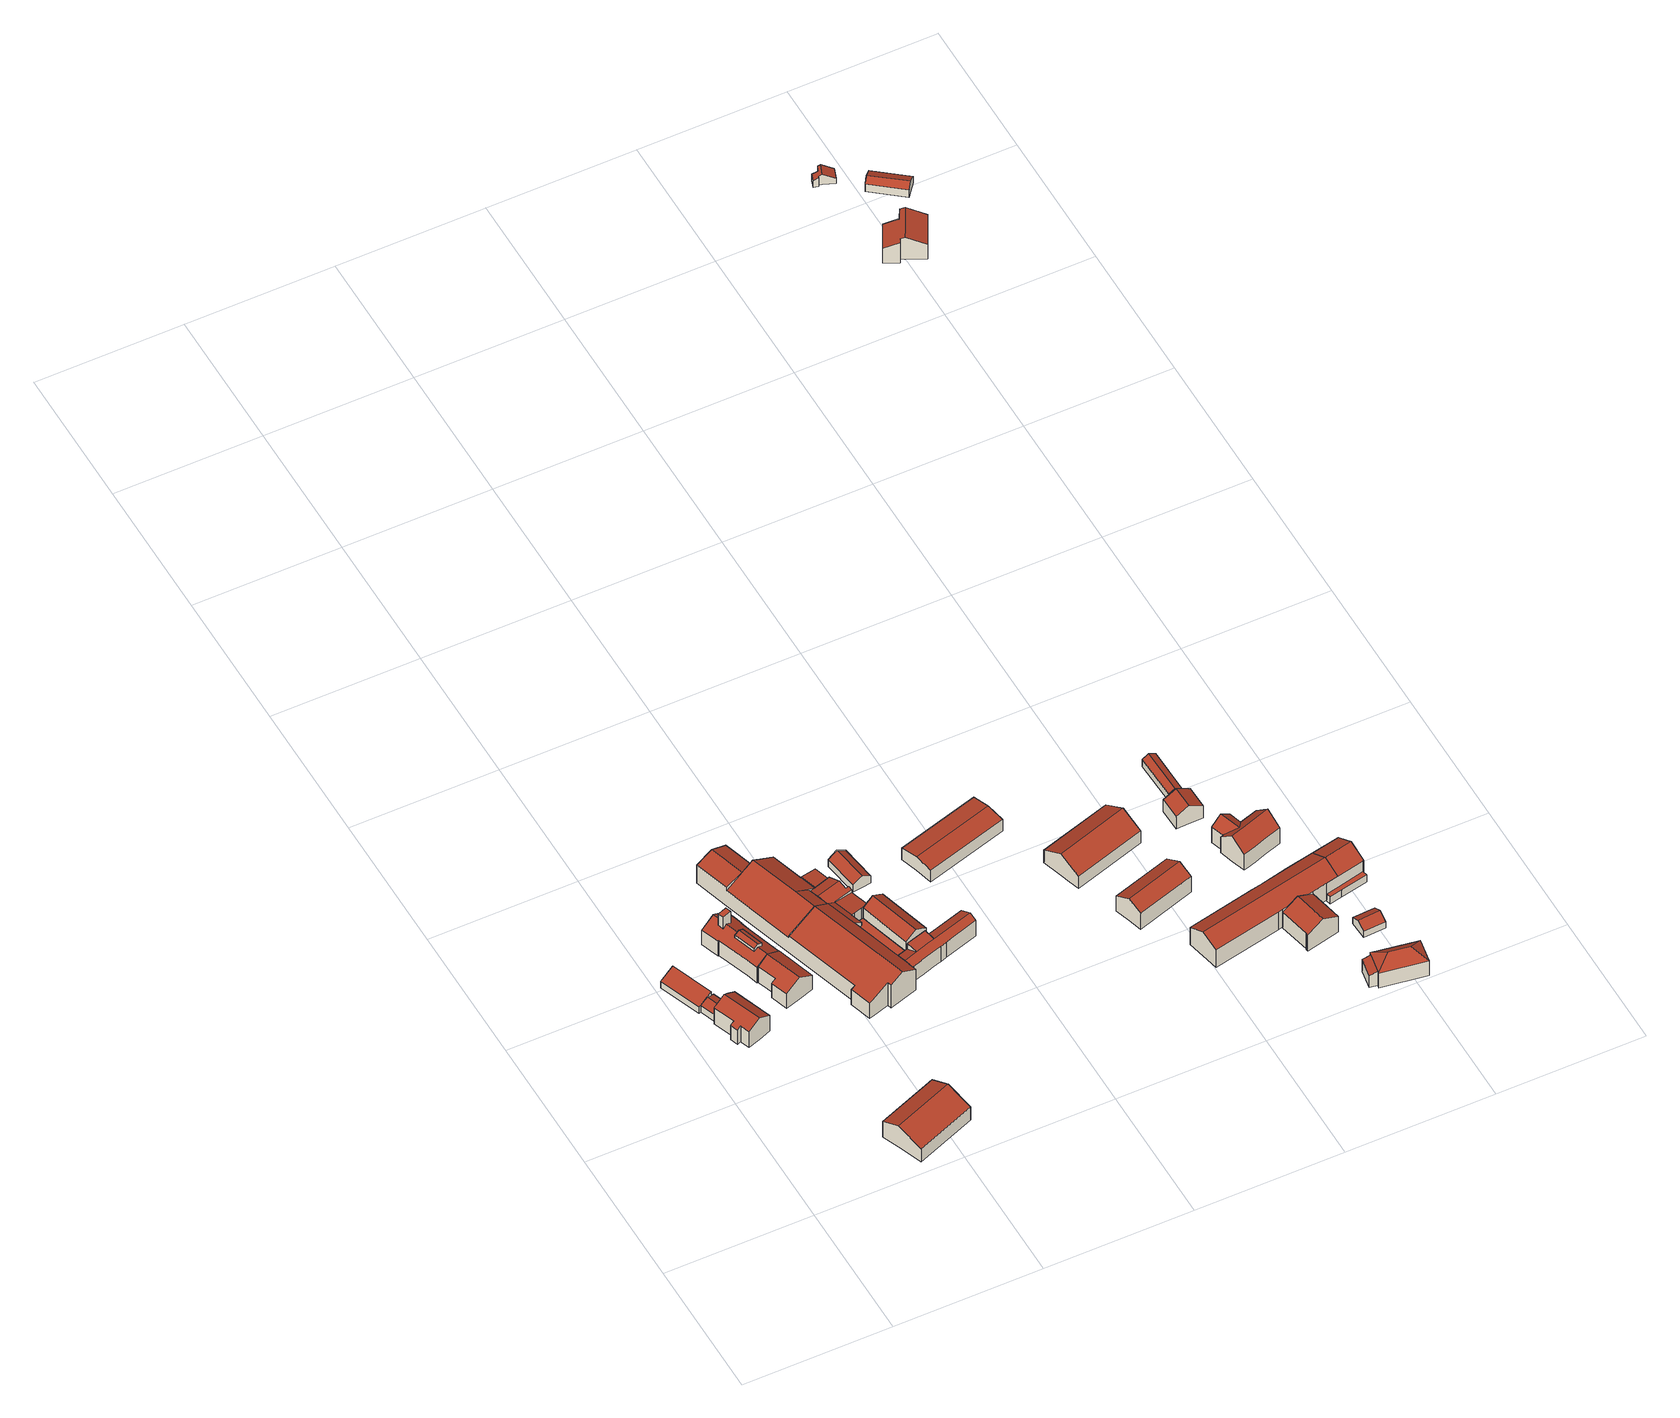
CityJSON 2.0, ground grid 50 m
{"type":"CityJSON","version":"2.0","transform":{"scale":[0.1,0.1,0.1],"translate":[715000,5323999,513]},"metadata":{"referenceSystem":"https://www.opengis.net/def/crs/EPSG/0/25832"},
"CityObjects":{
"building1":{"type":"Building","attributes":{"StandLK":"2014-07-28","Gemeindeschluessel":"09175128","HoeheGrund":"518.330","HoeheDach":"523.577","NiedrigsteTraufeDesGebaeudes":"521.186","Methode":"1000","function":"31001_2000","roofType":"2100","measuredHeight":5.25},"address":[{"country":"Germany","locality":"Moosach","thoroughfareName":"Grafinger Straße 13,15"}],"geometry":[{"type":"Solid","lod":"2","boundaries":[[[[0,1,2,3,4]],[[5,6,2,1]],[[7,0,4,8]],[[4,3,9,8]],[[2,6,9,3]],[[5,1,0,7]],[[8,9,6,5,7]]]],"semantics":{"surfaces":[{"type":"RoofSurface","Flaeche":"86.853","Dachneigung":"65.447","Dachorientierung":"251.613","Z_MAX":"5.247","Z_MAX_ASL":"523.577","Z_MIN":"2.856","Z_MIN_ASL":"521.186"},{"type":"WallSurface"},{"type":"GroundSurface"}],"values":[[0,1,1,1,1,1,2]]}}]},
"building2":{"type":"Building","attributes":{"StandLK":"2014-07-28","Gemeindeschluessel":"09175128","HoeheGrund":"518.480","HoeheDach":"522.694","NiedrigsteTraufeDesGebaeudes":"521.543","Methode":"1000","function":"31001_2000","roofType":"3100","measuredHeight":4.21},"address":[{"country":"Germany","locality":"Moosach","thoroughfareName":"Grafinger Straße 13,15"}],"geometry":[{"type":"Solid","lod":"2","boundaries":[[[[10,11,12,13]],[[14,15,16,17]],[[15,14,18,11,10]],[[19,16,15,10,13,20]],[[18,14,17,21]],[[11,18,21,22,23,12]],[[13,12,23,20]],[[20,23,22,21,17,16,19]]]],"semantics":{"surfaces":[{"type":"RoofSurface","Flaeche":"18.285","Dachneigung":"68.565","Dachorientierung":"252.094","Z_MAX":"4.215","Z_MAX_ASL":"522.694","Z_MIN":"3.063","Z_MIN_ASL":"521.543"},{"type":"WallSurface"},{"type":"RoofSurface","Flaeche":"18.265","Dachneigung":"68.565","Dachorientierung":"72.095","Z_MAX":"4.215","Z_MAX_ASL":"522.694","Z_MIN":"3.063","Z_MIN_ASL":"521.543"},{"type":"GroundSurface"}],"values":[[0,1,2,1,1,1,1,3]]}}]},
"building3":{"type":"Building","attributes":{"StandLK":"2014-07-28","Gemeindeschluessel":"09175128","HoeheGrund":"517.990","HoeheDach":"527.433","NiedrigsteTraufeDesGebaeudes":"524.137","Methode":"2000","function":"31001_1000","roofType":"3100","measuredHeight":9.44},"address":[{"country":"Germany","locality":"Moosach","thoroughfareName":"Grafinger Straße 11"}],"geometry":[{"type":"Solid","lod":"2","boundaries":[[[[24,25,26,27]],[[25,28,29,26]],[[30,29,28,31,32,33]],[[34,35,36,37,38,39]],[[40,41,38,37,36,32,31,42,43,44,45]],[[40,45,46,47,48,41]],[[42,24,27,49,50,43]],[[32,36,35,33]],[[44,43,50,51]],[[38,41,48,39]],[[28,25,24,42,31]],[[45,44,51,46]],[[33,35,34,39,48,47,46,51,50,49,27,26,29,30]]]],"semantics":{"surfaces":[{"type":"WallSurface"},{"type":"RoofSurface","Flaeche":"75.964","Dachneigung":"60.072","Dachorientierung":"251.977","Z_MAX":"9.443","Z_MAX_ASL":"527.433","Z_MIN":"6.147","Z_MIN_ASL":"524.137"},{"type":"RoofSurface","Flaeche":"73.892","Dachneigung":"60.072","Dachorientierung":"71.977","Z_MAX":"9.443","Z_MAX_ASL":"527.433","Z_MIN":"6.824","Z_MIN_ASL":"524.814"},{"type":"GroundSurface"}],"values":[[0,0,0,0,1,0,0,0,0,0,2,0,3]]}}]},
"building4":{"type":"Building","attributes":{"StandLK":"2014-07-28","Gemeindeschluessel":"09175128","HoeheGrund":"516.650","HoeheDach":"525.883","NiedrigsteTraufeDesGebaeudes":"522.343","Methode":"2000","function":"31001_9998","roofType":"3100","measuredHeight":9.23},"address":[{"country":"Germany","locality":"Moosach","thoroughfareName":"Grafinger Straße 18b"}],"geometry":[{"type":"Solid","lod":"2","boundaries":[[[[52,53,54,55,56,57]],[[58,55,54,59]],[[57,56,60,61]],[[62,61,60,58,59,63]],[[56,55,58,60]],[[57,61,62,52]],[[63,59,54,53,52,62]]]],"semantics":{"surfaces":[{"type":"WallSurface"},{"type":"RoofSurface","Flaeche":"207.960","Dachneigung":"67.92","Dachorientierung":"161.081","Z_MAX":"9.233","Z_MAX_ASL":"525.883","Z_MIN":"5.693","Z_MIN_ASL":"522.343"},{"type":"RoofSurface","Flaeche":"150.928","Dachneigung":"67.92","Dachorientierung":"341.081","Z_MAX":"9.233","Z_MAX_ASL":"525.883","Z_MIN":"6.661","Z_MIN_ASL":"523.312"},{"type":"GroundSurface"}],"values":[[0,0,1,0,2,0,3]]}}]},
"building5":{"type":"Building","attributes":{"StandLK":"2014-07-28","Gemeindeschluessel":"09175128","HoeheGrund":"518.820","HoeheDach":"532.040","NiedrigsteTraufeDesGebaeudes":"524.750","Methode":"2000","function":"31001_2000","roofType":"3100","measuredHeight":13.22},"address":[{"country":"Germany","locality":"Moosach","thoroughfareName":"Grafinger Straße 13,15"}],"geometry":[{"type":"Solid","lod":"2","boundaries":[[[[64,65,66,67,68,69]],[[70,71,72,73]],[[74,75,76,77,78,79,80,81]],[[82,83,84,85,86,87,72,71]],[[67,66,88,89,90,68]],[[91,92,93,94,95,96,97,98]],[[99,100,101,102,80,79]],[[68,90,103,69]],[[104,105,106,107,108,109,70,73]],[[110,93,92,111,112,113]],[[114,115,116,117,118,101,100,119]],[[88,66,65,120]],[[120,65,64,87,86,85,106,105,104,111,92,91,98,97,115,114,119,100,99,121]],[[115,97,96,116]],[[109,108,83,82,71,70]],[[112,122,123,113]],[[107,84,83,108]],[[124,76,75,125]],[[77,76,124,126,127,122,112,111,104,73,72,87,64,69,103,121,99,79,78]],[[89,88,120,121,103,90]],[[84,107,106,85]],[[128,123,122,127,126,124,125,129]],[[113,123,128,129,125,75,74,81,80,102,101,118,117,116,96,95,94,93,110]]]],"semantics":{"surfaces":[{"type":"WallSurface"},{"type":"RoofSurface","Flaeche":"6.440","Dachneigung":"90.0","Dachorientierung":"-1.000","Z_MAX":"13.220","Z_MAX_ASL":"532.040","Z_MIN":"13.220","Z_MIN_ASL":"532.040"},{"type":"RoofSurface","Flaeche":"113.090","Dachneigung":"60.438","Dachorientierung":"74.695","Z_MAX":"9.061","Z_MAX_ASL":"527.881","Z_MIN":"5.930","Z_MIN_ASL":"524.750"},{"type":"RoofSurface","Flaeche":"14.565","Dachneigung":"62.439","Dachorientierung":"254.693","Z_MAX":"10.220","Z_MAX_ASL":"529.040","Z_MIN":"9.370","Z_MIN_ASL":"528.190"},{"type":"RoofSurface","Flaeche":"14.565","Dachneigung":"62.439","Dachorientierung":"74.693","Z_MAX":"10.220","Z_MAX_ASL":"529.040","Z_MIN":"9.370","Z_MIN_ASL":"528.190"},{"type":"RoofSurface","Flaeche":"100.191","Dachneigung":"60.558","Dachorientierung":"254.691","Z_MAX":"9.061","Z_MAX_ASL":"527.881","Z_MIN":"6.213","Z_MIN_ASL":"525.034"},{"type":"GroundSurface"}],"values":[[0,0,0,0,1,0,0,0,0,0,0,0,2,0,3,0,4,0,5,0,0,0,6]]}}]},
"building6":{"type":"Building","attributes":{"StandLK":"2014-07-28","Gemeindeschluessel":"09175128","HoeheGrund":"518.580","HoeheDach":"527.895","NiedrigsteTraufeDesGebaeudes":"524.781","Methode":"1000","function":"31001_9998","roofType":"3100","measuredHeight":9.31},"address":[{"country":"Germany","locality":"Moosach","thoroughfareName":"Grafinger Straße 13"}],"geometry":[{"type":"Solid","lod":"2","boundaries":[[[[111,130,92,131,132,133,134,135]],[[136,137,138,139,140,141]],[[138,142,92,130,111,139]],[[143,140,139,111,135,144]],[[138,137,145,142]],[[144,135,134,146]],[[92,142,145,131]],[[143,144,146,147]],[[140,143,147,141]],[[141,147,146,134,133,132,131,145,137,136]]]],"semantics":{"surfaces":[{"type":"WallSurface"},{"type":"RoofSurface","Flaeche":"85.113","Dachneigung":"60.017","Dachorientierung":"74.847","Z_MAX":"9.315","Z_MAX_ASL":"527.895","Z_MIN":"6.201","Z_MIN_ASL":"524.781"},{"type":"RoofSurface","Flaeche":"69.162","Dachneigung":"60.017","Dachorientierung":"254.847","Z_MAX":"9.315","Z_MAX_ASL":"527.895","Z_MIN":"6.233","Z_MIN_ASL":"524.813"},{"type":"GroundSurface"}],"values":[[0,0,1,2,0,0,0,0,0,3]]}}]},
"building7":{"type":"Building","attributes":{"StandLK":"2014-07-28","Gemeindeschluessel":"09175128","HoeheGrund":"516.230","HoeheDach":"528.171","NiedrigsteTraufeDesGebaeudes":"521.790","Methode":"2000","function":"31001_2000","roofType":"3100","measuredHeight":11.94},"address":[{"country":"Germany","locality":"Moosach","thoroughfareName":"Grafinger Straße 13,15"}],"geometry":[{"type":"Solid","lod":"2","boundaries":[[[[148,149,150,151]],[[152,153,154,155,156,157,158]],[[159,160,161,162,163,164,165,149,148]],[[166,167,168,169]],[[154,170,171,172,173,174,175,176,177,178,179,180,181,155]],[[182,183,184,185,186,187]],[[188,189,190,191,192,193,194,195,196]],[[197,198,199,186,185,200,160,201,202]],[[203,204,205,206,207,208]],[[209,210,180]],[[211,178,212]],[[213,184,183,214]],[[215,216,217,218,177,176]],[[219,220,221,222,223,224]],[[225,162,161,160,200]],[[226,227,228,229]],[[230,231,232,233,234,235]],[[236,189,188,237]],[[177,218,238,227,226,212,178]],[[239,240,241,242,243,244,245]],[[246,247,248,249,250,174,173,172,171,170,154,153]],[[251,201,160,159,252,239,245,253]],[[254,255,256,257,258,259]],[[243,242,260,261,244]],[[262,263,264,240,265]],[[266,267,268,269,270]],[[268,267,271,272]],[[259,258,273,205,204,274]],[[275,165,164,276,277,278,271,267,266]],[[238,218,217,279]],[[265,150,262]],[[167,280,281,168]],[[275,266,270,282,263,283]],[[257,256,157,156,284,285,286,202,201,251,287]],[[264,263,282,288,280,167,166,289,241,240]],[[260,230,235,261]],[[157,256,255,158]],[[285,284,156,155,181,290,236,237,291,202,286]],[[169,292,232,231,293,289,166]],[[184,213,294,225,200,185]],[[188,196,195,295,296,297,291,237]],[[289,293,298,242,241]],[[294,213,214,299]],[[225,294,299,300,301,163,162]],[[175,174,250,302]],[[198,296,295,303,304,305,199]],[[207,224,223,208]],[[242,298,293,231,230,260]],[[252,148,151,150,265,240,239]],[[306,221,220,253,245,244,261,235,234,307]],[[186,199,305,187]],[[295,195,194,303]],[[176,175,302,215]],[[219,224,207,206,205,273,258,257,287,251,253,220]],[[288,269,268,272,308,281,280]],[[198,197,297,296]],[[252,159,148]],[[164,163,301,276]],[[181,180,210,190,189,236,290]],[[179,178,211,209,180]],[[210,209,211,212,226,229,309,310,191,190]],[[270,269,288,282]],[[149,165,275,283,263,262,150]],[[197,202,291,297]],[[227,238,279,228]],[[250,249,248,247,246,153,152,158,255,254,259,274,204,203,208,223,222,221,306,307,234,233,232,292,169,168,281,308,272,271,278,277,276,301,300,299,214,183,182,187,305,304,303,194,193,192,191,310,309,229,228,279,217,216,215,302]]]],"semantics":{"surfaces":[{"type":"WallSurface"},{"type":"RoofSurface","Flaeche":"39.366","Dachneigung":"68.887","Dachorientierung":"165.046","Z_MAX":"8.750","Z_MAX_ASL":"524.980","Z_MIN":"7.160","Z_MIN_ASL":"523.390"},{"type":"RoofSurface","Flaeche":"79.688","Dachneigung":"54.873","Dachorientierung":"165.046","Z_MAX":"8.223","Z_MAX_ASL":"524.453","Z_MIN":"6.535","Z_MIN_ASL":"522.765"},{"type":"RoofSurface","Flaeche":"35.051","Dachneigung":"58.92","Dachorientierung":"75.318","Z_MAX":"8.740","Z_MAX_ASL":"524.970","Z_MIN":"7.100","Z_MIN_ASL":"523.330"},{"type":"RoofSurface","Flaeche":"60.681","Dachneigung":"64.936","Dachorientierung":"345.061","Z_MAX":"8.223","Z_MAX_ASL":"524.453","Z_MIN":"6.467","Z_MIN_ASL":"522.697"},{"type":"RoofSurface","Flaeche":"310.781","Dachneigung":"64.504","Dachorientierung":"255.319","Z_MAX":"11.710","Z_MAX_ASL":"527.940","Z_MIN":"6.558","Z_MIN_ASL":"522.788"},{"type":"RoofSurface","Flaeche":"34.686","Dachneigung":"81.039","Dachorientierung":"75.320","Z_MAX":"7.100","Z_MAX_ASL":"523.330","Z_MIN":"6.179","Z_MIN_ASL":"522.409"},{"type":"RoofSurface","Flaeche":"237.422","Dachneigung":"60.329","Dachorientierung":"75.320","Z_MAX":"11.941","Z_MAX_ASL":"528.171","Z_MIN":"8.740","Z_MIN_ASL":"524.970"},{"type":"RoofSurface","Flaeche":"169.508","Dachneigung":"59.145","Dachorientierung":"75.318","Z_MAX":"11.710","Z_MAX_ASL":"527.940","Z_MIN":"6.730","Z_MIN_ASL":"522.960"},{"type":"RoofSurface","Flaeche":"85.520","Dachneigung":"73.087","Dachorientierung":"255.319","Z_MAX":"9.780","Z_MAX_ASL":"526.010","Z_MIN":"7.825","Z_MIN_ASL":"524.055"},{"type":"RoofSurface","Flaeche":"47.659","Dachneigung":"81.743","Dachorientierung":"75.317","Z_MAX":"7.030","Z_MAX_ASL":"523.260","Z_MIN":"6.017","Z_MIN_ASL":"522.247"},{"type":"RoofSurface","Flaeche":"87.919","Dachneigung":"90.0","Dachorientierung":"-1.000","Z_MAX":"5.560","Z_MAX_ASL":"521.790","Z_MIN":"5.560","Z_MIN_ASL":"521.790"},{"type":"RoofSurface","Flaeche":"80.045","Dachneigung":"65.708","Dachorientierung":"75.319","Z_MAX":"9.780","Z_MAX_ASL":"526.010","Z_MIN":"7.182","Z_MIN_ASL":"523.412"},{"type":"RoofSurface","Flaeche":"54.230","Dachneigung":"58.506","Dachorientierung":"75.319","Z_MAX":"11.710","Z_MAX_ASL":"527.940","Z_MIN":"8.270","Z_MIN_ASL":"524.500"},{"type":"RoofSurface","Flaeche":"439.514","Dachneigung":"65.526","Dachorientierung":"255.305","Z_MAX":"11.941","Z_MAX_ASL":"528.171","Z_MIN":"6.414","Z_MIN_ASL":"522.644"},{"type":"RoofSurface","Flaeche":"22.398","Dachneigung":"66.993","Dachorientierung":"345.005","Z_MAX":"8.222","Z_MAX_ASL":"524.452","Z_MIN":"6.539","Z_MIN_ASL":"522.769"},{"type":"RoofSurface","Flaeche":"28.650","Dachneigung":"78.897","Dachorientierung":"165.058","Z_MAX":"8.988","Z_MAX_ASL":"525.218","Z_MIN":"8.222","Z_MIN_ASL":"524.452"},{"type":"RoofSurface","Flaeche":"37.744","Dachneigung":"68.886","Dachorientierung":"345.045","Z_MAX":"8.750","Z_MAX_ASL":"524.980","Z_MIN":"7.160","Z_MIN_ASL":"523.390"},{"type":"GroundSurface"}],"values":[[0,0,1,0,2,0,0,3,0,0,0,0,0,0,0,0,0,0,4,5,0,0,0,0,0,6,0,0,0,0,0,0,0,7,8,9,0,0,0,10,11,0,0,0,0,0,0,12,13,0,0,0,0,14,0,0,0,0,15,16,0,0,17,0,0,18]]}}]},
"building8":{"type":"Building","attributes":{"StandLK":"2014-07-28","Gemeindeschluessel":"09175128","HoeheGrund":"516.750","HoeheDach":"528.603","NiedrigsteTraufeDesGebaeudes":"526.060","Methode":"1000","function":"31001_9998","roofType":"3100","measuredHeight":11.85},"address":[{"country":"Germany","locality":"Moosach","thoroughfareName":"Grafinger Straße 15"}],"geometry":[{"type":"Solid","lod":"2","boundaries":[[[[311,312,313,314,315,316]],[[317,318,319,320]],[[321,311,316,315,322,323]],[[324,325,312,311,321,323,326,327]],[[322,315,314,328,319,318]],[[323,322,318,317,326]],[[326,317,320,327]],[[324,327,320,319,328,314,313,312,325]]]],"semantics":{"surfaces":[{"type":"WallSurface"},{"type":"RoofSurface","Flaeche":"88.051","Dachneigung":"57.781","Dachorientierung":"76.352","Z_MAX":"11.853","Z_MAX_ASL":"528.603","Z_MIN":"9.327","Z_MIN_ASL":"526.077"},{"type":"RoofSurface","Flaeche":"87.773","Dachneigung":"57.781","Dachorientierung":"256.352","Z_MAX":"11.853","Z_MAX_ASL":"528.603","Z_MIN":"9.310","Z_MIN_ASL":"526.060"},{"type":"GroundSurface"}],"values":[[0,0,1,0,0,2,0,3]]}}]},
"building9":{"type":"Building","attributes":{"StandLK":"2014-07-28","Gemeindeschluessel":"09175128","HoeheGrund":"518.230","HoeheDach":"523.173","NiedrigsteTraufeDesGebaeudes":"521.182","Methode":"1000","function":"31001_2000","roofType":"3100","measuredHeight":4.94},"address":[{"country":"Germany","locality":"Moosach","thoroughfareName":"Grafinger Straße 13,15"}],"geometry":[{"type":"Solid","lod":"2","boundaries":[[[[329,330,331,332,333,334]],[[335,329,334,336]],[[330,337,338,331]],[[336,334,333,339]],[[337,330,329,335]],[[340,338,337,335,336,339]],[[339,333,332,331,338,340]]]],"semantics":{"surfaces":[{"type":"WallSurface"},{"type":"RoofSurface","Flaeche":"47.258","Dachneigung":"57.675","Dachorientierung":"264.168","Z_MAX":"4.943","Z_MAX_ASL":"523.173","Z_MIN":"2.952","Z_MIN_ASL":"521.182"},{"type":"RoofSurface","Flaeche":"47.238","Dachneigung":"57.675","Dachorientierung":"84.168","Z_MAX":"4.943","Z_MAX_ASL":"523.173","Z_MIN":"2.952","Z_MIN_ASL":"521.182"},{"type":"GroundSurface"}],"values":[[0,1,0,0,2,0,3]]}}]},
"building10":{"type":"Building","attributes":{"StandLK":"2014-07-28","Gemeindeschluessel":"09175128","HoeheGrund":"519.370","HoeheDach":"525.406","NiedrigsteTraufeDesGebaeudes":"524.350","Methode":"1000","function":"51009_1610","roofType":"3100","measuredHeight":6.04},"address":[{"country":"Germany","locality":"Moosach","thoroughfareName":"Moosach"}],"geometry":[{"type":"Solid","lod":"2","boundaries":[[[[341,342,343,344,345,346]],[[347,348,349,350,351,352]],[[341,348,347,342]],[[341,346,349,348]],[[350,345,344,351]],[[346,345,350,349]],[[352,351,344,343,342,347]]]],"semantics":{"surfaces":[{"type":"WallSurface"},{"type":"RoofSurface","Flaeche":"182.657","Dachneigung":"80.261","Dachorientierung":"166.063","Z_MAX":"6.036","Z_MAX_ASL":"525.406","Z_MIN":"4.980","Z_MIN_ASL":"524.350"},{"type":"RoofSurface","Flaeche":"182.741","Dachneigung":"80.262","Dachorientierung":"346.063","Z_MAX":"6.036","Z_MAX_ASL":"525.406","Z_MIN":"4.981","Z_MIN_ASL":"524.351"},{"type":"GroundSurface"}],"values":[[0,0,0,1,0,2,3]]}}]},
"building11":{"type":"Building","attributes":{"StandLK":"2014-07-28","Gemeindeschluessel":"09175128","HoeheGrund":"518.490","HoeheDach":"527.941","NiedrigsteTraufeDesGebaeudes":"523.789","Methode":"1000","function":"31001_2000","roofType":"3100","measuredHeight":9.45},"address":[{"country":"Germany","locality":"Moosach","thoroughfareName":"Grafinger Straße 13,15"}],"geometry":[{"type":"Solid","lod":"2","boundaries":[[[[353,354,355,356]],[[355,354,357,358]],[[359,360,357,354,353,361]],[[359,361,362,363]],[[362,361,353,356,364]],[[365,363,362,364,356,355,358,366]],[[365,366,358,357,360,359,363]]]],"semantics":{"surfaces":[{"type":"RoofSurface","Flaeche":"215.502","Dachneigung":"60.415","Dachorientierung":"344.928","Z_MAX":"9.451","Z_MAX_ASL":"527.941","Z_MIN":"5.299","Z_MIN_ASL":"523.789"},{"type":"WallSurface"},{"type":"RoofSurface","Flaeche":"216.024","Dachneigung":"60.415","Dachorientierung":"164.928","Z_MAX":"9.451","Z_MAX_ASL":"527.941","Z_MIN":"5.308","Z_MIN_ASL":"523.798"},{"type":"GroundSurface"}],"values":[[0,1,1,1,2,1,3]]}}]},
"building12":{"type":"Building","attributes":{"StandLK":"2014-07-28","Gemeindeschluessel":"09175128","HoeheGrund":"516.760","HoeheDach":"526.281","NiedrigsteTraufeDesGebaeudes":"523.231","Methode":"2000","function":"31001_2000","roofType":"3100","measuredHeight":9.52},"address":[{"country":"Germany","locality":"Moosach","thoroughfareName":"Grafinger Straße 17,19"}],"geometry":[{"type":"Solid","lod":"2","boundaries":[[[[367,368,369,370,371,372]],[[373,374,370,369]],[[375,376,377,374,373,378]],[[378,373,369,368]],[[370,374,377,371]],[[378,368,367,375]],[[372,371,377,376,375,367]]]],"semantics":{"surfaces":[{"type":"WallSurface"},{"type":"RoofSurface","Flaeche":"131.807","Dachneigung":"61.077","Dachorientierung":"344.869","Z_MAX":"9.521","Z_MAX_ASL":"526.281","Z_MIN":"6.471","Z_MIN_ASL":"523.231"},{"type":"RoofSurface","Flaeche":"115.699","Dachneigung":"61.077","Dachorientierung":"164.869","Z_MAX":"9.521","Z_MAX_ASL":"526.281","Z_MIN":"6.861","Z_MIN_ASL":"523.621"},{"type":"GroundSurface"}],"values":[[0,1,0,2,0,0,3]]}}]},
"building13":{"type":"Building","attributes":{"StandLK":"2014-07-28","Gemeindeschluessel":"09175128","HoeheGrund":"515.430","HoeheDach":"525.987","NiedrigsteTraufeDesGebaeudes":"522.916","Methode":"1000","function":"31001_2000","roofType":"3100","measuredHeight":10.56},"address":[{"country":"Germany","locality":"Moosach","thoroughfareName":"In Moosach"}],"geometry":[{"type":"Solid","lod":"2","boundaries":[[[[379,380,381,382,383,384,385,386]],[[384,387,388,389,390,391,385]],[[381,380,392,393]],[[394,386,385,391,395,396]],[[382,381,393,397]],[[391,390,398,395]],[[399,400,401,387,384,383]],[[388,387,401,402]],[[390,389,403,398]],[[379,386,394,404]],[[383,382,397,399]],[[380,379,404,392]],[[389,388,402,403]],[[393,392,404,394,396,395,398,403,402,401,400,399,397]]]],"semantics":{"surfaces":[{"type":"RoofSurface","Flaeche":"309.610","Dachneigung":"62.885","Dachorientierung":"170.313","Z_MAX":"10.557","Z_MAX_ASL":"525.987","Z_MIN":"7.486","Z_MIN_ASL":"522.916"},{"type":"RoofSurface","Flaeche":"312.240","Dachneigung":"62.885","Dachorientierung":"350.313","Z_MAX":"10.557","Z_MAX_ASL":"525.987","Z_MIN":"7.490","Z_MIN_ASL":"522.920"},{"type":"WallSurface"},{"type":"GroundSurface"}],"values":[[0,1,2,2,2,2,2,2,2,2,2,2,2,3]]}}]},
"building14":{"type":"Building","attributes":{"StandLK":"2014-07-28","Gemeindeschluessel":"09175128","HoeheGrund":"515.230","HoeheDach":"525.008","NiedrigsteTraufeDesGebaeudes":"522.008","Methode":"1000","function":"31001_9998","roofType":"3100","measuredHeight":9.78},"address":[{"country":"Germany","locality":"Moosach","thoroughfareName":"Grafinger Straße 20a"}],"geometry":[{"type":"Solid","lod":"2","boundaries":[[[[405,406,407,408]],[[409,410,411,412,413,414,415,416]],[[417,418,419,420,421,422,423,424]],[[425,426,427,428]],[[415,408,407,416]],[[405,408,415,414,413,418,417,424,429]],[[426,412,411,427]],[[412,426,425,419,418,413]],[[419,425,428,420]],[[406,405,429,424,423,430]],[[409,416,407,406,430,423,422,421,420,428,427,411,410]]]],"semantics":{"surfaces":[{"type":"WallSurface"},{"type":"RoofSurface","Flaeche":"76.538","Dachneigung":"63.113","Dachorientierung":"260.048","Z_MAX":"9.778","Z_MAX_ASL":"525.008","Z_MIN":"6.778","Z_MIN_ASL":"522.008"},{"type":"RoofSurface","Flaeche":"74.944","Dachneigung":"63.113","Dachorientierung":"80.049","Z_MAX":"9.778","Z_MAX_ASL":"525.008","Z_MIN":"6.866","Z_MIN_ASL":"522.096"},{"type":"GroundSurface"}],"values":[[0,0,0,0,0,1,0,2,0,0,3]]}}]},
"building15":{"type":"Building","attributes":{"StandLK":"2014-07-28","Gemeindeschluessel":"09175128","HoeheGrund":"518.500","HoeheDach":"526.317","NiedrigsteTraufeDesGebaeudes":"523.700","Methode":"1000","function":"31001_9998","roofType":"3100","measuredHeight":7.82},"address":[{"country":"Germany","locality":"Moosach","thoroughfareName":"Grafinger Straße 19"}],"geometry":[{"type":"Solid","lod":"2","boundaries":[[[[431,432,433,434]],[[435,436,437,433,432,438]],[[439,440,441,431,434,442]],[[435,438,441,440]],[[438,432,431,441]],[[435,440,439,436]],[[442,434,433,437,436,439]]]],"semantics":{"surfaces":[{"type":"WallSurface"},{"type":"RoofSurface","Flaeche":"41.581","Dachneigung":"60.099","Dachorientierung":"90.940","Z_MAX":"7.817","Z_MAX_ASL":"526.317","Z_MIN":"5.200","Z_MIN_ASL":"523.700"},{"type":"RoofSurface","Flaeche":"41.581","Dachneigung":"60.099","Dachorientierung":"270.940","Z_MAX":"7.817","Z_MAX_ASL":"526.317","Z_MIN":"5.200","Z_MIN_ASL":"523.700"},{"type":"GroundSurface"}],"values":[[0,0,0,1,2,0,3]]}}]},
"building16":{"type":"Building","attributes":{"StandLK":"2014-07-28","Gemeindeschluessel":"09175128","HoeheGrund":"513.850","HoeheDach":"523.530","NiedrigsteTraufeDesGebaeudes":"519.002","Methode":"2000","function":"31001_1000","roofType":"3200","measuredHeight":9.68},"address":[{"country":"Germany","locality":"Moosach","thoroughfareName":"Grafinger Straße 22"}],"geometry":[{"type":"Solid","lod":"2","boundaries":[[[[443,444,445,446]],[[447,448,449,450]],[[451,452,453,454]],[[449,448,455,456]],[[457,444,443,458,459]],[[460,461,450,449,456,462]],[[444,457,451]],[[463,461,460,464,453,452]],[[457,459,463,452,451]],[[465,466,467,455,448,447]],[[458,465,447,450,461,463,459]],[[458,443,446,468,466,465]],[[444,451,454,445]],[[453,464,460,462,456,455,467,466,468,446,445,454]]]],"semantics":{"surfaces":[{"type":"WallSurface"},{"type":"RoofSurface","Flaeche":"19.433","Dachneigung":"66.428","Dachorientierung":"282.362","Z_MAX":"6.320","Z_MAX_ASL":"520.170","Z_MIN":"5.152","Z_MIN_ASL":"519.002"},{"type":"RoofSurface","Flaeche":"61.006","Dachneigung":"52.261","Dachorientierung":"11.907","Z_MAX":"9.680","Z_MAX_ASL":"523.530","Z_MIN":"6.359","Z_MIN_ASL":"520.209"},{"type":"RoofSurface","Flaeche":"23.292","Dachneigung":"52.271","Dachorientierung":"102.362","Z_MAX":"9.680","Z_MAX_ASL":"523.530","Z_MIN":"6.359","Z_MIN_ASL":"520.209"},{"type":"RoofSurface","Flaeche":"61.395","Dachneigung":"52.262","Dachorientierung":"191.906","Z_MAX":"9.680","Z_MAX_ASL":"523.530","Z_MIN":"6.336","Z_MIN_ASL":"520.186"},{"type":"RoofSurface","Flaeche":"23.674","Dachneigung":"52.27","Dachorientierung":"282.361","Z_MAX":"9.680","Z_MAX_ASL":"523.530","Z_MIN":"6.320","Z_MIN_ASL":"520.170"},{"type":"GroundSurface"}],"values":[[0,1,0,0,2,0,3,0,4,0,5,0,0,6]]}}]},
"building17":{"type":"Building","attributes":{"StandLK":"2014-07-28","Gemeindeschluessel":"09175128","HoeheGrund":"518.480","HoeheDach":"522.845","NiedrigsteTraufeDesGebaeudes":"521.528","Methode":"1000","function":"31001_2000","roofType":"3100","measuredHeight":4.37},"address":[{"country":"Germany","locality":"Moosach","thoroughfareName":"Grafinger Straße 17,19"}],"geometry":[{"type":"Solid","lod":"2","boundaries":[[[[469,470,471,472]],[[471,470,473,474,475,476]],[[469,477,473,470]],[[477,478,474,473]],[[474,478,479,475]],[[469,472,480,479,478,477]],[[476,475,479,480,472,471]]]],"semantics":{"surfaces":[{"type":"WallSurface"},{"type":"RoofSurface","Flaeche":"41.531","Dachneigung":"60.265","Dachorientierung":"90.762","Z_MAX":"4.365","Z_MAX_ASL":"522.845","Z_MIN":"3.048","Z_MIN_ASL":"521.528"},{"type":"RoofSurface","Flaeche":"41.531","Dachneigung":"60.267","Dachorientierung":"270.762","Z_MAX":"4.365","Z_MAX_ASL":"522.845","Z_MIN":"3.060","Z_MIN_ASL":"521.540"},{"type":"GroundSurface"}],"values":[[0,0,1,2,0,0,3]]}}]},
"building18":{"type":"Building","attributes":{"StandLK":"2014-07-28","Gemeindeschluessel":"09175128","HoeheGrund":"516.140","HoeheDach":"527.270","NiedrigsteTraufeDesGebaeudes":"522.891","Methode":"2000","function":"31001_9998","roofType":"3100","measuredHeight":11.13},"address":[{"country":"Germany","locality":"Moosach","thoroughfareName":"Grafinger Straße 17"}],"geometry":[{"type":"Solid","lod":"2","boundaries":[[[[481,482,483,484,485,486]],[[487,488,489,490,491]],[[492,493,494,495]],[[496,497,498,481,486,499,500,501,502,503]],[[487,504,505,506,489,488]],[[501,500,499,486,485,507,508,509,510,502]],[[504,511,512,513,514,515,506,505]],[[509,508,507,485,484,511,504,487,491,492,495,510]],[[489,506,515,516,517,490]],[[493,492,491,490,517,518]],[[503,502,510,495,494,519]],[[484,483,512,511]],[[497,496,503,519,494,493,518,517,516,515,514,513,512,483,482,481,498]]]],"semantics":{"surfaces":[{"type":"WallSurface"},{"type":"RoofSurface","Flaeche":"28.486","Dachneigung":"53.148","Dachorientierung":"255.017","Z_MAX":"9.520","Z_MAX_ASL":"525.660","Z_MIN":"6.751","Z_MIN_ASL":"522.891"},{"type":"RoofSurface","Flaeche":"28.126","Dachneigung":"53.148","Dachorientierung":"75.018","Z_MAX":"9.520","Z_MAX_ASL":"525.660","Z_MIN":"6.766","Z_MIN_ASL":"522.906"},{"type":"RoofSurface","Flaeche":"98.583","Dachneigung":"48.579","Dachorientierung":"164.418","Z_MAX":"11.130","Z_MAX_ASL":"527.270","Z_MIN":"6.754","Z_MIN_ASL":"522.894"},{"type":"RoofSurface","Flaeche":"81.423","Dachneigung":"48.579","Dachorientierung":"344.418","Z_MAX":"11.130","Z_MAX_ASL":"527.270","Z_MIN":"6.752","Z_MIN_ASL":"522.892"},{"type":"GroundSurface"}],"values":[[0,1,0,0,2,3,0,4,0,0,0,0,5]]}}]},
"building19":{"type":"Building","attributes":{"StandLK":"2014-07-28","Gemeindeschluessel":"09175128","HoeheGrund":"515.220","HoeheDach":"519.581","NiedrigsteTraufeDesGebaeudes":"517.750","Methode":"1000","function":"31001_2000","roofType":"3100","measuredHeight":4.36},"address":[{"country":"Germany","locality":"Moosach","thoroughfareName":"Grafinger Straße 20a,20"}],"geometry":[{"type":"Solid","lod":"2","boundaries":[[[[520,521,522,523]],[[524,525,526,527]],[[526,525,528,529,522,521]],[[523,530,531,524,527,520]],[[525,524,531,528]],[[527,526,521,520]],[[529,528,531,530,523,522]]]],"semantics":{"surfaces":[{"type":"WallSurface"},{"type":"RoofSurface","Flaeche":"27.583","Dachneigung":"60.402","Dachorientierung":"359.618","Z_MAX":"4.361","Z_MAX_ASL":"519.581","Z_MIN":"2.530","Z_MIN_ASL":"517.750"},{"type":"RoofSurface","Flaeche":"27.638","Dachneigung":"60.402","Dachorientierung":"179.618","Z_MAX":"4.361","Z_MAX_ASL":"519.581","Z_MIN":"2.539","Z_MIN_ASL":"517.759"},{"type":"GroundSurface"}],"values":[[0,1,0,0,0,2,3]]}}]},
"building20":{"type":"Building","attributes":{"StandLK":"2014-07-28","Gemeindeschluessel":"09175128","HoeheGrund":"515.360","HoeheDach":"526.119","NiedrigsteTraufeDesGebaeudes":"518.360","Methode":"2000","function":"31001_9998","roofType":"3100","measuredHeight":10.76},"address":[{"country":"Germany","locality":"Moosach","thoroughfareName":"Grafinger Straße 20"}],"geometry":[{"type":"Solid","lod":"2","boundaries":[[[[532,533,534,535,536,537]],[[538,539,540,541,542,543]],[[399,383,544,387,401,400]],[[545,546,547,548]],[[387,535,534,401]],[[549,550,543,542,382,397,551]],[[383,399,397,382]],[[546,545,539,538,543,550]],[[537,552,553,532]],[[539,545,548,554,553,552,540]],[[536,535,387,544]],[[547,546,550,549]],[[541,540,552,537,536,544,383,382,542]],[[554,548,547,549,551,397,399,400,401,534,533,532,553]]]],"semantics":{"surfaces":[{"type":"WallSurface"},{"type":"RoofSurface","Flaeche":"24.056","Dachneigung":"90.0","Dachorientierung":"-1.000","Z_MAX":"3.000","Z_MAX_ASL":"518.360","Z_MIN":"3.000","Z_MIN_ASL":"518.360"},{"type":"RoofSurface","Flaeche":"67.363","Dachneigung":"61.745","Dachorientierung":"350.078","Z_MAX":"10.759","Z_MAX_ASL":"526.119","Z_MIN":"7.542","Z_MIN_ASL":"522.902"},{"type":"RoofSurface","Flaeche":"68.093","Dachneigung":"61.745","Dachorientierung":"170.078","Z_MAX":"10.759","Z_MAX_ASL":"526.119","Z_MIN":"7.525","Z_MIN_ASL":"522.885"},{"type":"GroundSurface"}],"values":[[0,0,0,0,0,0,0,1,0,0,2,0,3,4]]}}]},
"building21":{"type":"Building","attributes":{"StandLK":"2014-07-28","Gemeindeschluessel":"09175128","HoeheGrund":"531.830","HoeheDach":"541.265","NiedrigsteTraufeDesGebaeudes":"538.215","Methode":"2000","function":"31001_1000","roofType":"3100","measuredHeight":9.44},"address":[{"country":"Germany","locality":"Moosach","thoroughfareName":"Quellenweg 1"}],"geometry":[{"type":"Solid","lod":"2","boundaries":[[[[555,556,557,558]],[[559,555,558,560]],[[561,562,563,564]],[[562,565,566,563]],[[561,567,568,556,555,559,565,562]],[[569,570,567,561,564,571]],[[572,570,569,573]],[[572,568,567,570]],[[572,573,574,557,556,568]],[[565,559,560,566]],[[571,564,563,566,560,558,557,574,573,569]]]],"semantics":{"surfaces":[{"type":"WallSurface"},{"type":"RoofSurface","Flaeche":"75.017","Dachneigung":"65.061","Dachorientierung":"299.895","Z_MAX":"9.435","Z_MAX_ASL":"541.265","Z_MIN":"6.386","Z_MIN_ASL":"538.216"},{"type":"RoofSurface","Flaeche":"85.992","Dachneigung":"65.06","Dachorientierung":"119.919","Z_MAX":"9.435","Z_MAX_ASL":"541.265","Z_MIN":"6.385","Z_MIN_ASL":"538.215"},{"type":"GroundSurface"}],"values":[[0,0,0,0,1,0,0,2,0,0,3]]}}]},
"building22":{"type":"Building","attributes":{"StandLK":"2014-07-28","Gemeindeschluessel":"09175128","HoeheGrund":"532.420","HoeheDach":"536.810","NiedrigsteTraufeDesGebaeudes":"534.380","Methode":"2000","function":"31001_2000","roofType":"3100","measuredHeight":4.39},"address":[{"country":"Germany","locality":"Moosach","thoroughfareName":"In Falkenberg"}],"geometry":[{"type":"Solid","lod":"2","boundaries":[[[[575,576,577,578]],[[579,580,581,582]],[[583,584,585,586]],[[584,579,582,585]],[[587,588,589,590]],[[575,591,592,589,588,576]],[[593,578,577,583,586,594]],[[580,587,590,581]],[[575,578,593,591]],[[583,577,576,588,587,580,579,584]],[[594,586,585,582,581,590,589,592,591,593]]]],"semantics":{"surfaces":[{"type":"RoofSurface","Flaeche":"19.307","Dachneigung":"59.343","Dachorientierung":"111.880","Z_MAX":"4.390","Z_MAX_ASL":"536.810","Z_MIN":"1.960","Z_MIN_ASL":"534.380"},{"type":"WallSurface"},{"type":"RoofSurface","Flaeche":"10.130","Dachneigung":"59.344","Dachorientierung":"291.880","Z_MAX":"4.390","Z_MAX_ASL":"536.810","Z_MIN":"2.709","Z_MIN_ASL":"535.129"},{"type":"GroundSurface"}],"values":[[0,1,1,1,1,1,1,1,1,2,3]]}}]},
"building23":{"type":"Building","attributes":{"StandLK":"2014-07-28","Gemeindeschluessel":"09175128","HoeheGrund":"532.940","HoeheDach":"537.534","NiedrigsteTraufeDesGebaeudes":"535.672","Methode":"2000","function":"31001_2000","roofType":"3100","measuredHeight":4.59},"address":[{"country":"Germany","locality":"Moosach","thoroughfareName":"In Falkenberg"}],"geometry":[{"type":"Solid","lod":"2","boundaries":[[[[595,596,597,598]],[[599,600,601,595,598,602]],[[596,603,604,605,606,597]],[[601,603,596,595]],[[603,601,600,604]],[[598,597,606,602]],[[602,606,605,604,600,599]]]],"semantics":{"surfaces":[{"type":"RoofSurface","Flaeche":"35.582","Dachneigung":"62.468","Dachorientierung":"220.066","Z_MAX":"4.593","Z_MAX_ASL":"537.534","Z_MIN":"3.351","Z_MIN_ASL":"536.291"},{"type":"WallSurface"},{"type":"RoofSurface","Flaeche":"53.310","Dachneigung":"62.467","Dachorientierung":"40.066","Z_MAX":"4.593","Z_MAX_ASL":"537.534","Z_MIN":"2.732","Z_MIN_ASL":"535.672"},{"type":"GroundSurface"}],"values":[[0,1,1,2,1,1,3]]}}]}
},
"vertices":[
[59,834,84],[103,850,106],[50,993,106],[1,975,82],[54,832,82],[103,850,53],[50,993,53],[59,834,53],[54,832,53],[1,975,53],
[106,790,97],[86,844,97],[59,834,85],[79,780,85],[114,855,85],[134,800,85],[134,800,55],[114,855,55],[103,850,90],[106,790,55],[79,780,55],[103,850,55],[86,844,55],[59,834,55],
[134,800,133],[159,809,118],[159,809,50],[134,800,50],[207,677,118],[207,677,50],[165,661,50],[165,661,144],[123,646,119],[123,646,50],[109,678,50],[111,679,50],[111,679,119],[109,678,118],[99,674,111],[99,674,50],[100,704,118],[89,700,111],[116,793,144],[79,780,122],[75,778,119],[102,705,119],[102,705,50],[100,704,50],[89,700,50],[116,793,50],[79,780,50],[75,778,50],
[572,101,36],[541,183,36],[518,242,36],[518,242,103],[541,183,129],[572,101,93],[312,162,103],[312,162,36],[335,103,129],[366,21,93],[366,21,36],[335,103,36],
[249,1033,149],[266,1039,139],[266,1039,190],[249,1033,190],[235,1028,190],[235,1028,141],[274,905,152],[250,981,152],[250,981,141],[274,905,141],[203,1017,58],[207,1005,58],[207,1005,121],[203,1017,121],[196,1036,121],[185,1069,120],[185,1069,58],[196,1036,58],[264,985,160],[266,986,160],[281,991,152],[281,991,139],[266,986,148],[264,985,149],[260,1058,190],[243,1052,190],[229,1047,190],[337,926,120],[348,891,120],[348,891,58],[337,926,58],[313,1002,58],[301,1040,58],[301,1040,120],[313,1002,120],[233,1086,149],[285,1103,118],[285,1103,58],[233,1086,58],[229,1047,141],[288,910,149],[290,910,148],[305,916,139],[305,916,152],[290,910,160],[288,910,160],[300,873,58],[300,873,149],[264,859,127],[264,859,58],[301,1051,118],[304,1041,118],[304,1041,58],[301,1051,58],[295,1070,58],[295,1070,118],[260,1058,139],[243,1052,149],[260,858,125],[260,858,58],[210,1007,123],[210,1007,58],[222,971,124],[248,896,125],[248,896,58],[222,971,58],
[333,886,129],[348,891,56],[333,886,56],[300,873,56],[264,859,56],[264,859,126],[341,745,56],[392,761,56],[392,761,118],[341,745,149],[291,729,119],[291,729,56],[351,892,118],[271,788,118],[287,793,127],[351,892,56],[287,793,56],[271,788,56],
[557,1019,115],[553,1031,120],[550,1043,115],[553,1031,115],[665,665,32],[681,671,32],[681,671,98],[665,665,98],[665,665,120],[663,665,121],[663,665,32],[565,991,104],[591,999,104],[591,1000,104],[658,1020,104],[654,1033,109],[643,1029,109],[635,1056,120],[450,1226,141],[516,1246,100],[516,1246,32],[450,1226,32],[710,679,98],[714,681,98],[759,695,98],[785,703,98],[787,703,98],[810,711,98],[927,747,98],[920,769,115],[778,726,115],[752,718,115],[708,704,115],[658,688,115],[612,931,32],[623,936,32],[623,936,101],[612,931,103],[611,931,104],[611,931,32],[693,741,88],[693,741,98],[693,740,98],[693,740,32],[693,741,32],[647,900,32],[642,918,32],[642,918,88],[647,900,88],[624,893,103],[618,911,103],[617,911,104],[591,1000,103],[565,991,120],[598,885,120],[509,603,32],[569,621,32],[569,621,130],[509,603,101],[499,600,96],[499,600,32],[696,741,122],[696,741,98],[767,761,122],[767,761,97],[651,948,97],[651,948,32],[927,747,32],[920,769,32],[909,804,32],[909,804,97],[487,678,101],[489,679,103],[489,679,32],[487,678,32],[476,675,32],[476,675,96],[658,1020,92],[770,762,97],[777,765,97],[777,765,32],[770,762,32],[357,1332,130],[412,1349,104],[412,1349,32],[357,1332,32],[296,1313,32],[296,1313,111],[646,726,98],[646,726,88],[799,771,97],[512,975,149],[488,1054,149],[436,1223,149],[396,1211,129],[394,1210,129],[333,1192,98],[409,943,98],[710,679,32],[714,681,32],[759,695,32],[785,703,32],[787,703,32],[512,975,152],[565,991,115],[409,943,103],[619,622,32],[671,638,32],[671,638,121],[619,622,152],[573,608,130],[573,608,32],[394,1210,130],[333,1192,111],[541,1070,104],[561,1076,104],[541,1070,116],[541,1070,115],[623,1096,94],[606,1152,94],[577,1143,99],[550,1135,103],[567,1078,103],[606,1152,32],[577,1143,32],[570,620,130],[570,620,32],[623,1096,104],[643,1029,32],[635,1056,32],[623,1096,32],[799,771,32],[549,1134,100],[549,1134,32],[567,1078,100],[567,1078,104],[658,688,120],[650,715,120],[646,726,120],[616,634,152],[550,1135,100],[449,1227,141],[650,715,103],[598,885,88],[449,1227,32],[449,1227,104],[677,959,92],[628,914,88],[618,911,88],[624,893,88],[436,1223,110],[677,959,32],[658,1020,32],[654,1033,32],[810,711,32],[628,914,32],[618,911,32],[617,911,32],[409,943,32],[333,1192,32],[550,1135,32],[767,761,32],[696,741,32],
[770,762,131],[770,762,38],[770,763,38],[719,941,38],[719,941,131],[770,763,131],[642,918,131],[656,923,140],[656,923,38],[642,918,38],[754,758,141],[681,930,156],[731,751,156],[731,751,38],[754,758,38],[693,740,131],[693,740,38],[681,930,38],
[693,1182,102],[724,1186,82],[724,1186,52],[693,1182,52],[662,1177,52],[662,1177,82],[711,1056,102],[680,1052,82],[742,1061,82],[742,1061,52],[680,1052,52],[711,1056,52],
[1177,1055,114],[1177,1055,64],[1160,1114,64],[1143,1173,64],[1143,1173,114],[1160,1114,124],[896,973,64],[896,973,114],[879,1032,124],[861,1091,114],[861,1091,64],[879,1032,64],
[1497,902,149],[1475,971,108],[1230,895,108],[1251,825,149],[1475,971,55],[1230,895,55],[1518,832,55],[1497,902,55],[1518,832,108],[1272,755,108],[1272,755,55],[1261,791,129],[1261,791,55],[1251,825,55],
[1366,541,38],[1366,541,106],[1352,587,133],[1336,640,102],[1336,640,38],[1352,587,38],[1553,650,133],[1536,702,103],[1567,604,38],[1553,650,38],[1536,702,38],[1567,604,106],
[1730,363,100],[1746,367,100],[1857,389,99],[1909,401,99],[1952,410,99],[1940,468,130],[1486,372,130],[1499,315,100],[1928,527,99],[1832,507,99],[1734,486,99],[1704,480,99],[1473,431,99],[1746,367,24],[1857,389,24],[1499,315,24],[1473,431,24],[1486,372,24],[1909,401,24],[1704,480,24],[1952,410,24],[1940,468,24],[1928,527,24],[1832,507,24],[1734,486,24],[1730,363,24],
[1769,258,91],[1769,258,22],[1767,258,22],[1767,258,90],[1770,250,22],[1827,263,22],[1883,275,22],[1883,275,91],[1827,263,120],[1770,250,91],[1769,250,90],[1769,250,22],[1774,372,106],[1802,378,120],[1857,389,92],[1857,389,22],[1802,378,22],[1774,372,22],[1746,367,22],[1746,367,91],[1871,324,92],[1872,324,91],[1872,324,22],[1871,324,22],[1746,366,91],[1746,366,22],
[1636,833,107],[1634,912,107],[1634,912,55],[1636,833,55],[1725,914,107],[1725,914,55],[1679,913,55],[1679,913,133],[1727,835,55],[1727,835,107],[1681,834,133],[1681,834,55],
[1907,119,72],[2060,93,72],[2060,93,9],[1907,119,9],[1904,110,72],[1878,115,60],[1867,47,61],[1892,43,72],[2045,9,72],[1891,34,72],[1891,34,9],[2045,9,9],[1878,115,9],[1867,47,9],[2011,58,105],[1907,118,73],[1941,70,105],[1893,43,9],[1893,43,72],[1892,43,9],[1891,35,72],[1891,35,9],[1905,110,72],[1905,110,9],[1904,110,9],[1907,118,9],
[1709,1101,86],[1713,944,85],[1713,944,55],[1709,1101,55],[1690,943,98],[1668,942,85],[1668,942,55],[1690,943,55],[1686,1101,98],[1663,1100,85],[1663,1100,55],[1686,1101,55],
[1890,660,31],[1875,707,31],[1860,752,31],[1860,752,100],[1875,707,143],[1890,660,99],[1773,693,127],[1763,723,127],[1750,767,127],[1714,756,99],[1728,712,99],[1728,711,99],[1728,711,31],[1719,708,31],[1719,708,99],[1757,617,31],[1793,628,31],[1828,640,31],[1828,640,99],[1793,628,99],[1757,617,99],[1748,614,99],[1748,614,31],[1798,734,99],[1798,735,99],[1785,778,99],[1814,687,143],[1778,676,143],[1742,664,143],[1733,661,143],[1799,733,100],[1799,733,31],[1798,734,31],[1798,735,31],[1785,778,31],[1750,767,31],[1714,756,31],[1728,712,31],[1733,661,31],
[2014,226,48],[1939,222,48],[1939,222,22],[2014,226,22],[2012,290,48],[1937,286,48],[1938,254,66],[2013,258,66],[1937,286,22],[1938,254,22],[2013,258,22],[2012,290,22],
[2049,431,24],[2037,489,24],[2025,547,24],[2025,547,99],[2037,489,131],[2049,431,99],[1952,409,54],[2045,429,54],[2045,429,99],[1952,409,99],[1909,400,99],[1909,400,54],[1940,468,131],[2049,412,54],[1956,392,54],[1956,392,24],[2049,412,24],[1913,383,24],[1913,383,54],[1909,400,24],[2045,430,99],[2045,430,24],[2045,429,24],
[1946,3185,275],[1964,3218,275],[1964,3218,188],[1946,3185,188],[1903,3207,252],[1903,3207,188],[1911,3111,276],[1904,3097,276],[1904,3097,188],[1911,3111,188],[1858,3121,252],[1858,3121,188],[1923,3104,283],[1979,3210,283],[1982,3074,188],[1982,3074,252],[1923,3104,188],[2037,3179,252],[2037,3179,188],[1979,3210,188],
[1894,3499,214],[1856,3513,238],[1842,3475,238],[1881,3461,214],[1813,3478,221],[1822,3505,221],[1822,3505,194],[1813,3478,194],[1832,3478,232],[1830,3473,232],[1830,3473,194],[1832,3478,194],[1841,3498,233],[1848,3516,233],[1848,3516,194],[1841,3498,194],[1894,3499,194],[1856,3513,194],[1881,3461,194],[1842,3475,194],
[2058,3326,245],[1953,3407,245],[1939,3388,233],[2043,3307,233],[2058,3326,199],[2080,3354,199],[2080,3354,227],[2043,3307,199],[1975,3435,227],[1975,3435,199],[1953,3407,199],[1939,3388,199]
]}
